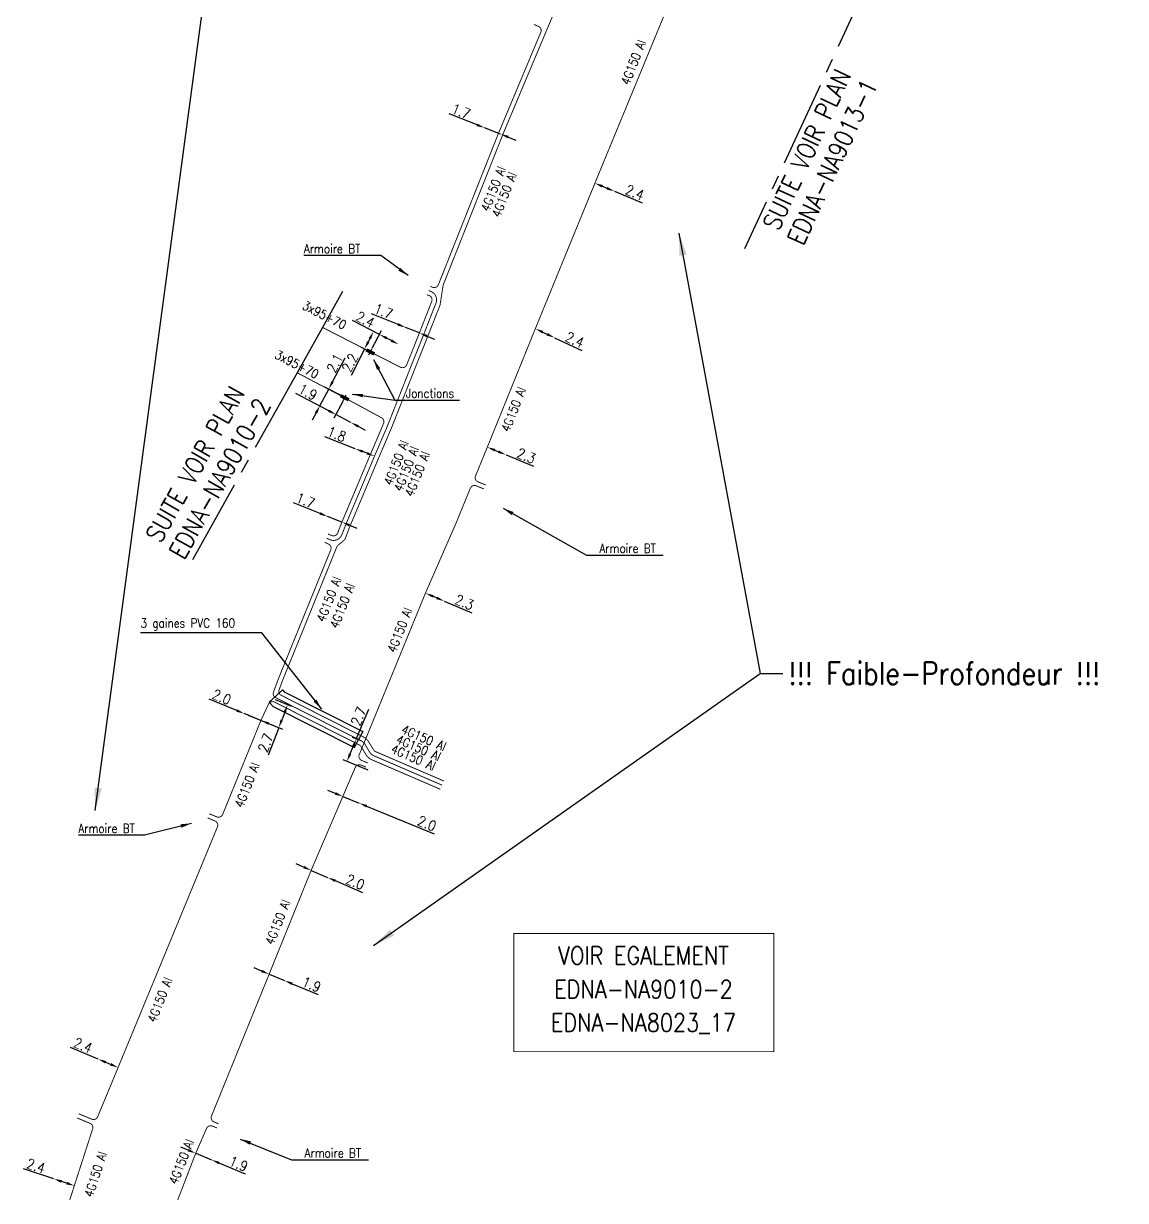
# Model space of a CAD drawing. Header units: millimetres. Extents: x 185001 to 186000, y 126997 to 128000.
# Drawn here: x 185535.1 to 185657.4, y 126999.9 to 127130.6 of the extents above; entities that cross this region are included whole.
import ezdxf
from ezdxf.enums import TextEntityAlignment as Align

# ---------------------------------------------------------------- set-up
doc = ezdxf.new("R2010")
doc.units = ezdxf.units.MM
doc.header["$PDMODE"] = 34
doc.linetypes.add('B_ST_Al', pattern=[2000, 1000, 1000])
doc.linetypes.add('CENTER2', pattern=[28.575, 19.05, -3.175, 3.175, -3.175])
doc.layers.get('0').update_dxf_attribs({"linetype": 'CONTINUOUS'})
doc.layers.get('Defpoints').update_dxf_attribs({"linetype": 'CONTINUOUS'})
for name, color, linetype in [('B_110', 1, 'CONTINUOUS'), ('B_300', 7, 'CONTINUOUS'), ('B_400', 7, 'CONTINUOUS'), ('B_420', 7, 'CONTINUOUS'), ('B_930', 7, 'CONTINUOUS')]:
    doc.layers.add(name, color=color, linetype=linetype)
doc.styles.get("Standard").update_dxf_attribs({"font": 'romans.shx', "width": 0.85})
doc.dimstyles.get("Standard").update_dxf_attribs({"dimtxt": 1.5, "dimasz": 1.2, "dimexe": 0.625, "dimexo": 0.625, "dimgap": 0.25, "dimtad": 1, "dimdec": 1, "dimzin": 0, "dimdsep": 46, "dimtxsty": 'Standard', "dimcen": -0.5, "dimadec": 0, "dimazin": 0, "dimtfac": 1, "dimtdec": 1, "dimtmove": 0, "dimatfit": 3, "dimfxl": 0, "dimtolj": 1, "dimtzin": 0, "dimarcsym": 0})

# ---------------------------------------------------------------- blocks, each defined once
blk = doc.blocks.new('*D482')
at = {"layer": 'B_110', "color": 0, "linetype": 'Continuous', "lineweight": -2, "transparency": 16777216}
for p, q in [((185585.41, 127119.34), (185582.31, 127120.56)), ((185588.03, 127118.32), (185586.25, 127119.01)), ((185588.86, 127117.99), (185589.7, 127117.66))]:
    blk.add_line(p, q, dxfattribs=at)
at = {"layer": 'B_110', "color": 0, "linetype": 'Continuous', "transparency": 16777216}
for points in [[(185585.47, 127119.48), (185585.36, 127119.2), (185586.25, 127119.01)], [(185588.92, 127118.13), (185588.81, 127117.85), (185588.03, 127118.32)]]:
    blk.add_solid(points, dxfattribs=at)
at = {"layer": 'Defpoints', "color": 0, "linetype": 'Continuous', "transparency": 16777216}
for p in [(185586.25, 127119.01), (185586.25, 127119.01), (185588.03, 127118.32)]:
    blk.add_point(p, dxfattribs=at)
at = {"layer": 'B_110', "color": 0, "linetype": 'Continuous', "transparency": 16777216, "insert": (185583.63, 127120.85), "char_height": 1.125, "attachment_point": 5, "rotation": 338.5816}
blk.add_mtext('\\A1;1.7', dxfattribs=at)
blk = doc.blocks.new('*D483')
at = {"layer": 'B_110', "color": 0, "linetype": 'Continuous', "lineweight": -2, "transparency": 16777216}
for p, q in [((185599.32, 127112.52), (185599.83, 127112.31)), ((185600.66, 127111.97), (185603.75, 127110.69))]:
    blk.add_line(p, q, dxfattribs=at)
at = {"layer": 'B_110', "color": 0, "linetype": 'Continuous', "transparency": 16777216}
for points in [[(185599.38, 127112.66), (185599.26, 127112.38), (185598.49, 127112.87)], [(185599.89, 127112.45), (185599.77, 127112.17), (185600.66, 127111.97)]]:
    blk.add_solid(points, dxfattribs=at)
at = {"layer": 'Defpoints', "color": 0, "linetype": 'Continuous', "transparency": 16777216}
for p in [(185598.49, 127112.87), (185600.66, 127111.97), (185600.66, 127111.97)]:
    blk.add_point(p, dxfattribs=at)
at = {"layer": 'B_110', "color": 0, "linetype": 'Continuous', "transparency": 16777216, "insert": (185602.92, 127111.84), "char_height": 1.125, "attachment_point": 5, "rotation": 337.4974}
blk.add_mtext('\\A1;2.4', dxfattribs=at)
blk = doc.blocks.new('*D484')
at = {"layer": 'B_110', "color": 0, "linetype": 'Continuous', "lineweight": -2, "transparency": 16777216}
for p, q in [((185592.69, 127096.33), (185593.19, 127096.1)), ((185594.01, 127095.72), (185597.03, 127094.29))]:
    blk.add_line(p, q, dxfattribs=at)
at = {"layer": 'B_110', "color": 0, "linetype": 'Continuous', "transparency": 16777216}
for points in [[(185592.76, 127096.47), (185592.63, 127096.2), (185591.88, 127096.72)], [(185593.26, 127096.24), (185593.13, 127095.96), (185594.01, 127095.72)]]:
    blk.add_solid(points, dxfattribs=at)
at = {"layer": 'Defpoints', "color": 0, "linetype": 'Continuous', "transparency": 16777216}
for p in [(185591.88, 127096.72), (185594.01, 127095.72), (185594.01, 127095.72)]:
    blk.add_point(p, dxfattribs=at)
at = {"layer": 'B_110', "color": 0, "linetype": 'Continuous', "transparency": 16777216, "insert": (185596.26, 127095.49), "char_height": 1.125, "attachment_point": 5, "rotation": 334.8282}
blk.add_mtext('\\A1;2.4', dxfattribs=at)
blk = doc.blocks.new('*D485')
at = {"layer": 'B_110', "color": 0, "linetype": 'Continuous', "lineweight": -2, "transparency": 16777216}
for p, q in [((185587.38, 127083.23), (185587.8, 127083.06)), ((185588.63, 127082.72), (185591.69, 127081.47))]:
    blk.add_line(p, q, dxfattribs=at)
at = {"layer": 'B_110', "color": 0, "linetype": 'Continuous', "transparency": 16777216}
for points in [[(185587.44, 127083.37), (185587.32, 127083.09), (185586.55, 127083.57)], [(185587.85, 127083.2), (185587.74, 127082.92), (185588.63, 127082.72)]]:
    blk.add_solid(points, dxfattribs=at)
at = {"layer": 'Defpoints', "color": 0, "linetype": 'Continuous', "transparency": 16777216}
for p in [(185586.55, 127083.57), (185588.63, 127082.72), (185588.63, 127082.72)]:
    blk.add_point(p, dxfattribs=at)
at = {"layer": 'B_110', "color": 0, "linetype": 'Continuous', "transparency": 16777216, "insert": (185590.87, 127082.61), "char_height": 1.125, "attachment_point": 5, "rotation": 337.7175}
blk.add_mtext('\\A1;2.3', dxfattribs=at)
blk = doc.blocks.new('*D486')
at = {"layer": 'B_110', "color": 0, "linetype": 'Continuous', "lineweight": -2, "transparency": 16777216}
for p, q in [((185576.65, 127097.19), (185573.71, 127098.37)), ((185579.01, 127096.24), (185577.48, 127096.85)), ((185577.66, 127097.29), (185577.66, 127097.29)), ((185579.19, 127096.67), (185579.19, 127096.67)), ((185579.85, 127095.9), (185580.68, 127095.57))]:
    blk.add_line(p, q, dxfattribs=at)
at = {"layer": 'B_110', "color": 0, "linetype": 'Continuous', "transparency": 16777216}
for points in [[(185576.7, 127097.33), (185576.59, 127097.05), (185577.48, 127096.85)], [(185579.9, 127096.04), (185579.79, 127095.76), (185579.01, 127096.24)]]:
    blk.add_solid(points, dxfattribs=at)
at = {"layer": 'Defpoints', "color": 0, "linetype": 'Continuous', "transparency": 16777216}
for p in [(185577.48, 127096.85), (185577.48, 127096.85), (185579.01, 127096.24)]:
    blk.add_point(p, dxfattribs=at)
at = {"layer": 'B_110', "color": 0, "linetype": 'Continuous', "transparency": 16777216, "insert": (185575.03, 127098.65), "char_height": 1.125, "attachment_point": 5, "rotation": 338.0866}
blk.add_mtext('\\A1;1.7', dxfattribs=at)
blk = doc.blocks.new('*D487')
at = {"layer": 'B_110', "color": 0, "linetype": 'Continuous', "lineweight": -2, "transparency": 16777216}
for p, q in [((185574.58, 127096.08), (185571.6, 127097.62)), ((185573.79, 127094.56), (185574.79, 127096.5)), ((185575.9, 127095.39), (185575.38, 127095.67))]:
    blk.add_line(p, q, dxfattribs=at)
at = {"layer": 'B_110', "color": 0, "linetype": 'Continuous', "transparency": 16777216}
for points in [[(185575.45, 127095.8), (185575.31, 127095.53), (185574.58, 127096.08)], [(185575.97, 127095.53), (185575.83, 127095.26), (185576.7, 127094.98)]]:
    blk.add_solid(points, dxfattribs=at)
at = {"layer": 'Defpoints', "color": 0, "linetype": 'Continuous', "transparency": 16777216}
for p in [(185576.7, 127094.98), (185576.7, 127094.98), (185573.57, 127094.14)]:
    blk.add_point(p, dxfattribs=at)
at = {"layer": 'B_110', "color": 0, "linetype": 'Continuous', "transparency": 16777216, "insert": (185573.02, 127097.73), "char_height": 1.125, "attachment_point": 5, "rotation": 332.6089}
blk.add_mtext('\\A1;2.4', dxfattribs=at)
blk = doc.blocks.new('*D488')
at = {"layer": 'B_110', "color": 0, "linetype": 'Continuous', "lineweight": -2, "transparency": 16777216}
for p, q in [((185569.37, 127090.82), (185570.77, 127093.47)), ((185567.97, 127088.16), (185568.95, 127090.02)), ((185570.33, 127089.29), (185568.53, 127090.24)), ((185567.55, 127087.37), (185567.13, 127086.57))]:
    blk.add_line(p, q, dxfattribs=at)
at = {"layer": 'B_110', "color": 0, "linetype": 'Continuous', "transparency": 16777216}
for points in [[(185569.24, 127090.89), (185569.5, 127090.75), (185568.95, 127090.02)], [(185567.41, 127087.44), (185567.68, 127087.3), (185567.97, 127088.16)]]:
    blk.add_solid(points, dxfattribs=at)
at = {"layer": 'Defpoints', "color": 0, "linetype": 'Continuous', "transparency": 16777216}
for p in [(185570.74, 127089.07), (185567.97, 127088.16), (185567.97, 127088.16)]:
    blk.add_point(p, dxfattribs=at)
at = {"layer": 'B_110', "color": 0, "linetype": 'Continuous', "transparency": 16777216, "insert": (185569.62, 127092.89), "char_height": 1.125, "attachment_point": 5, "rotation": 62.144}
blk.add_mtext('\\A1;2.1', dxfattribs=at)
blk = doc.blocks.new('*D489')
at = {"layer": 'B_110', "color": 0, "linetype": 'Continuous', "lineweight": -2, "transparency": 16777216}
for p, q in [((185568.95, 127087.61), (185565.31, 127089.53)), ((185570.51, 127088.63), (185569.52, 127086.77)), ((185571.42, 127086.3), (185569.74, 127087.19)), ((185571.2, 127085.89), (185571.2, 127085.89)), ((185572.22, 127085.88), (185573.01, 127085.46))]:
    blk.add_line(p, q, dxfattribs=at)
at = {"layer": 'B_110', "color": 0, "linetype": 'Continuous', "transparency": 16777216}
for points in [[(185569.02, 127087.74), (185568.88, 127087.48), (185569.74, 127087.19)], [(185572.29, 127086.01), (185572.15, 127085.75), (185571.42, 127086.3)]]:
    blk.add_solid(points, dxfattribs=at)
at = {"layer": 'Defpoints', "color": 0, "linetype": 'Continuous', "transparency": 16777216}
for p in [(185570.72, 127089.05), (185571.42, 127086.3), (185571.42, 127086.3)]:
    blk.add_point(p, dxfattribs=at)
at = {"layer": 'B_110', "color": 0, "linetype": 'Continuous', "transparency": 16777216, "insert": (185566.64, 127089.68), "char_height": 1.125, "attachment_point": 5, "rotation": 332.144}
blk.add_mtext('\\A1;1.9', dxfattribs=at)
blk = doc.blocks.new('*D490')
at = {"layer": 'B_110', "color": 0, "linetype": 'Continuous', "lineweight": -2, "transparency": 16777216}
for p, q in [((185571.89, 127083.4), (185568.51, 127084.72)), ((185573.19, 127082.89), (185572.73, 127083.07))]:
    blk.add_line(p, q, dxfattribs=at)
at = {"layer": 'B_110', "color": 0, "linetype": 'Continuous', "transparency": 16777216}
for points in [[(185572.78, 127083.21), (185572.67, 127082.94), (185571.89, 127083.4)], [(185573.25, 127083.03), (185573.14, 127082.75), (185574.03, 127082.57)]]:
    blk.add_solid(points, dxfattribs=at)
at = {"layer": 'Defpoints', "color": 0, "linetype": 'Continuous', "transparency": 16777216}
for p in [(185571.89, 127083.4), (185571.89, 127083.4), (185574.03, 127082.57)]:
    blk.add_point(p, dxfattribs=at)
at = {"layer": 'B_110', "color": 0, "linetype": 'Continuous', "transparency": 16777216, "insert": (185569.83, 127085.01), "char_height": 1.125, "attachment_point": 5, "rotation": 338.649}
blk.add_mtext('\\A1;1.8', dxfattribs=at)
blk = doc.blocks.new('*D491')
at = {"layer": 'B_110', "color": 0, "linetype": 'Continuous', "lineweight": -2, "transparency": 16777216}
for p, q in [((185572.01, 127051.17), (185573.41, 127054.49)), ((185572.35, 127051.03), (185571.58, 127051.35)), ((185571.32, 127049.51), (185571.67, 127050.34)), ((185573.31, 127047.7), (185570.54, 127048.86))]:
    blk.add_line(p, q, dxfattribs=at)
at = {"layer": 'B_110', "color": 0, "linetype": 'Continuous', "transparency": 16777216}
for points in [[(185571.53, 127050.4), (185571.8, 127050.28), (185572.01, 127051.17)], [(185571.18, 127049.57), (185571.46, 127049.45), (185570.97, 127048.68)]]:
    blk.add_solid(points, dxfattribs=at)
at = {"layer": 'Defpoints', "color": 0, "linetype": 'Continuous', "transparency": 16777216}
for p in [(185572.78, 127050.85), (185570.97, 127048.68), (185573.74, 127047.52)]:
    blk.add_point(p, dxfattribs=at)
at = {"layer": 'B_110', "color": 0, "linetype": 'Continuous', "transparency": 16777216, "insert": (185572.26, 127053.69), "char_height": 1.125, "attachment_point": 5, "rotation": 67.2504}
blk.add_mtext('\\A1;2.7', dxfattribs=at)
blk = doc.blocks.new('*D492')
at = {"layer": 'B_110', "color": 0, "linetype": 'Continuous', "lineweight": -2, "transparency": 16777216}
for p, q in [((185558.75, 127054.34), (185555.69, 127055.59)), ((185561.43, 127053.24), (185559.58, 127053.99)), ((185562.27, 127052.9), (185563.1, 127052.55))]:
    blk.add_line(p, q, dxfattribs=at)
at = {"layer": 'B_110', "color": 0, "linetype": 'Continuous', "transparency": 16777216}
for points in [[(185558.81, 127054.47), (185558.69, 127054.2), (185559.58, 127053.99)], [(185562.32, 127053.03), (185562.21, 127052.76), (185561.43, 127053.24)]]:
    blk.add_solid(points, dxfattribs=at)
at = {"layer": 'Defpoints', "color": 0, "linetype": 'Continuous', "transparency": 16777216}
for p in [(185559.58, 127053.99), (185559.58, 127053.99), (185561.43, 127053.24)]:
    blk.add_point(p, dxfattribs=at)
at = {"layer": 'B_110', "color": 0, "linetype": 'Continuous', "transparency": 16777216, "insert": (185557.08, 127055.83), "char_height": 1.125, "attachment_point": 5, "rotation": 337.7313}
blk.add_mtext('\\A1;2.0', dxfattribs=at)
blk = doc.blocks.new('*D493')
at = {"layer": 'B_110', "color": 0, "linetype": 'Continuous', "lineweight": -2, "transparency": 16777216}
for p, q in [((185543.36, 127015.64), (185540.28, 127016.94)), ((185543.18, 127015.21), (185543.18, 127015.21)), ((185544.75, 127015.06), (185544.19, 127015.29))]:
    blk.add_line(p, q, dxfattribs=at)
at = {"layer": 'B_110', "color": 0, "linetype": 'Continuous', "transparency": 16777216}
for points in [[(185544.25, 127015.43), (185544.14, 127015.15), (185543.36, 127015.64)], [(185544.81, 127015.2), (185544.69, 127014.92), (185545.58, 127014.71)]]:
    blk.add_solid(points, dxfattribs=at)
at = {"layer": 'Defpoints', "color": 0, "linetype": 'Continuous', "transparency": 16777216}
for p in [(185543.36, 127015.64), (185543.36, 127015.64), (185545.58, 127014.71)]:
    blk.add_point(p, dxfattribs=at)
at = {"layer": 'B_110', "color": 0, "linetype": 'Continuous', "transparency": 16777216, "insert": (185541.69, 127017.16), "char_height": 1.125, "attachment_point": 5, "rotation": 337.1965}
blk.add_mtext('\\A1;2.4', dxfattribs=at)
blk = doc.blocks.new('*D494')
at = {"layer": 'B_110', "color": 0, "linetype": 'Continuous', "lineweight": -2, "transparency": 16777216}
for p, q in [((185538.45, 127002.34), (185535.09, 127003.46)), ((185538.59, 127002.79), (185538.59, 127002.79)), ((185539.87, 127001.87), (185539.3, 127002.06)), ((185540.87, 127002.03), (185540.87, 127002.03))]:
    blk.add_line(p, q, dxfattribs=at)
at = {"layer": 'B_110', "color": 0, "linetype": 'Continuous', "transparency": 16777216}
for points in [[(185539.35, 127002.2), (185539.25, 127001.92), (185538.45, 127002.34)], [(185539.92, 127002.01), (185539.82, 127001.73), (185540.72, 127001.59)]]:
    blk.add_solid(points, dxfattribs=at)
at = {"layer": 'Defpoints', "color": 0, "linetype": 'Continuous', "transparency": 16777216}
for p in [(185538.45, 127002.34), (185538.45, 127002.34), (185540.72, 127001.59)]:
    blk.add_point(p, dxfattribs=at)
at = {"layer": 'B_110', "color": 0, "linetype": 'Continuous', "transparency": 16777216, "insert": (185536.47, 127003.79), "char_height": 1.125, "attachment_point": 5, "rotation": 341.5708}
blk.add_mtext('\\A1;2.4', dxfattribs=at)
blk = doc.blocks.new('*D495')
at = {"layer": 'B_110', "color": 0, "linetype": 'Continuous', "lineweight": -2, "transparency": 16777216}
for p, q in [((185553.36, 127005.54), (185552.53, 127005.88)), ((185554.19, 127005.19), (185555.94, 127004.46)), ((185556.77, 127004.11), (185559.67, 127002.91))]:
    blk.add_line(p, q, dxfattribs=at)
at = {"layer": 'B_110', "color": 0, "linetype": 'Continuous', "transparency": 16777216}
for points in [[(185553.42, 127005.67), (185553.3, 127005.4), (185554.19, 127005.19)], [(185556.83, 127004.25), (185556.72, 127003.98), (185555.94, 127004.46)]]:
    blk.add_solid(points, dxfattribs=at)
at = {"layer": 'Defpoints', "color": 0, "linetype": 'Continuous', "transparency": 16777216}
for p in [(185554.19, 127005.19), (185555.94, 127004.46), (185555.94, 127004.46)]:
    blk.add_point(p, dxfattribs=at)
at = {"layer": 'B_110', "color": 0, "linetype": 'Continuous', "transparency": 16777216, "insert": (185558.95, 127004.02), "char_height": 1.125, "attachment_point": 5, "rotation": 337.3956}
blk.add_mtext('\\A1;1.9', dxfattribs=at)
blk = doc.blocks.new('*D496')
at = {"layer": 'B_110', "color": 0, "linetype": 'Continuous', "lineweight": -2, "transparency": 16777216}
for p, q in [((185569.69, 127045.13), (185568.85, 127045.47)), ((185570.52, 127044.79), (185572.33, 127044.06)), ((185573.16, 127043.72), (185580.67, 127040.66))]:
    blk.add_line(p, q, dxfattribs=at)
at = {"layer": 'B_110', "color": 0, "linetype": 'Continuous', "transparency": 16777216}
for points in [[(185569.75, 127045.27), (185569.63, 127044.99), (185570.52, 127044.79)], [(185573.22, 127043.85), (185573.1, 127043.58), (185572.33, 127044.06)]]:
    blk.add_solid(points, dxfattribs=at)
at = {"layer": 'Defpoints', "color": 0, "linetype": 'Continuous', "transparency": 16777216}
for p in [(185570.52, 127044.79), (185572.33, 127044.06), (185572.33, 127044.06)]:
    blk.add_point(p, dxfattribs=at)
at = {"layer": 'B_110', "color": 0, "linetype": 'Continuous', "transparency": 16777216, "insert": (185579.85, 127041.8), "char_height": 1.125, "attachment_point": 5, "rotation": 337.836}
blk.add_mtext('\\A1;2.0', dxfattribs=at)
blk = doc.blocks.new('*D497')
at = {"layer": 'B_110', "color": 0, "linetype": 'Continuous', "lineweight": -2, "transparency": 16777216}
for p, q in [((185566.17, 127036.95), (185565.35, 127037.31)), ((185567, 127036.59), (185568.83, 127035.8)), ((185569.66, 127035.45), (185572.7, 127034.14))]:
    blk.add_line(p, q, dxfattribs=at)
at = {"layer": 'B_110', "color": 0, "linetype": 'Continuous', "transparency": 16777216}
for points in [[(185566.23, 127037.09), (185566.11, 127036.81), (185567, 127036.59)], [(185569.72, 127035.58), (185569.6, 127035.31), (185568.83, 127035.8)]]:
    blk.add_solid(points, dxfattribs=at)
at = {"layer": 'Defpoints', "color": 0, "linetype": 'Continuous', "transparency": 16777216}
for p in [(185567, 127036.59), (185568.83, 127035.8), (185568.83, 127035.8)]:
    blk.add_point(p, dxfattribs=at)
at = {"layer": 'B_110', "color": 0, "linetype": 'Continuous', "transparency": 16777216, "insert": (185571.9, 127035.3), "char_height": 1.125, "attachment_point": 5, "rotation": 336.6946}
blk.add_mtext('\\A1;2.0', dxfattribs=at)
blk = doc.blocks.new('*D498')
at = {"layer": 'B_110', "color": 0, "linetype": 'Continuous', "lineweight": -2, "transparency": 16777216}
for p, q in [((185561.51, 127025.42), (185560.68, 127025.76)), ((185562.34, 127025.07), (185564.05, 127024.36)), ((185564.88, 127024.01), (185567.77, 127022.8))]:
    blk.add_line(p, q, dxfattribs=at)
at = {"layer": 'B_110', "color": 0, "linetype": 'Continuous', "transparency": 16777216}
for points in [[(185561.57, 127025.55), (185561.45, 127025.28), (185562.34, 127025.07)], [(185564.94, 127024.15), (185564.82, 127023.87), (185564.05, 127024.36)]]:
    blk.add_solid(points, dxfattribs=at)
at = {"layer": 'Defpoints', "color": 0, "linetype": 'Continuous', "transparency": 16777216}
for p in [(185562.34, 127025.07), (185564.05, 127024.36), (185564.05, 127024.36)]:
    blk.add_point(p, dxfattribs=at)
at = {"layer": 'B_110', "color": 0, "linetype": 'Continuous', "transparency": 16777216, "insert": (185567.05, 127023.92), "char_height": 1.125, "attachment_point": 5, "rotation": 337.353}
blk.add_mtext('\\A1;1.9', dxfattribs=at)
blk = doc.blocks.new('*D499')
at = {"layer": 'B_110', "color": 0, "linetype": 'Continuous', "lineweight": -2, "transparency": 16777216}
for p, q in [((185563.01, 127055.55), (185564.83, 127054.81)), ((185560.02, 127053.82), (185563.84, 127052.25)), ((185564.07, 127054.14), (185563.73, 127053.27)), ((185563.41, 127052.43), (185562.22, 127049.37))]:
    blk.add_line(p, q, dxfattribs=at)
at = {"layer": 'B_110', "color": 0, "linetype": 'Continuous', "transparency": 16777216}
for points in [[(185563.93, 127054.2), (185564.21, 127054.09), (185564.39, 127054.98)], [(185563.59, 127053.32), (185563.87, 127053.22), (185563.41, 127052.43)]]:
    blk.add_solid(points, dxfattribs=at)
at = {"layer": 'Defpoints', "color": 0, "linetype": 'Continuous', "transparency": 16777216}
for p in [(185562.57, 127055.73), (185559.58, 127054), (185563.41, 127052.43)]:
    blk.add_point(p, dxfattribs=at)
at = {"layer": 'B_110', "color": 0, "linetype": 'Continuous', "transparency": 16777216, "insert": (185561.95, 127050.75), "char_height": 1.125, "attachment_point": 5, "rotation": 68.8536}
blk.add_mtext('\\A1;2.7', dxfattribs=at)
blk = doc.blocks.new('*D500')
at = {"layer": 'B_110', "color": 0, "linetype": 'Continuous', "lineweight": -2, "transparency": 16777216}
for p, q in [((185568, 127076.21), (185565.06, 127077.38)), ((185570.41, 127075.24), (185568.83, 127075.87)), ((185571.25, 127074.91), (185572.08, 127074.58))]:
    blk.add_line(p, q, dxfattribs=at)
at = {"layer": 'B_110', "color": 0, "linetype": 'Continuous', "transparency": 16777216}
for points in [[(185568.05, 127076.35), (185567.94, 127076.07), (185568.83, 127075.87)], [(185571.3, 127075.05), (185571.19, 127074.77), (185570.41, 127075.24)]]:
    blk.add_solid(points, dxfattribs=at)
at = {"layer": 'Defpoints', "color": 0, "linetype": 'Continuous', "transparency": 16777216}
for p in [(185568.83, 127075.87), (185568.83, 127075.87), (185570.41, 127075.24)]:
    blk.add_point(p, dxfattribs=at)
at = {"layer": 'B_110', "color": 0, "linetype": 'Continuous', "transparency": 16777216, "insert": (185566.38, 127077.66), "char_height": 1.125, "attachment_point": 5, "rotation": 338.2988}
blk.add_mtext('\\A1;1.7', dxfattribs=at)
blk = doc.blocks.new('*D501')
at = {"layer": 'B_110', "color": 0, "linetype": 'Continuous', "lineweight": -2, "transparency": 16777216}
for p, q in [((185580.53, 127067.01), (185580.94, 127066.83)), ((185581.77, 127066.48), (185584.82, 127065.19))]:
    blk.add_line(p, q, dxfattribs=at)
at = {"layer": 'B_110', "color": 0, "linetype": 'Continuous', "transparency": 16777216}
for points in [[(185580.59, 127067.14), (185580.47, 127066.87), (185579.7, 127067.36)], [(185581, 127066.97), (185580.89, 127066.69), (185581.77, 127066.48)]]:
    blk.add_solid(points, dxfattribs=at)
at = {"layer": 'Defpoints', "color": 0, "linetype": 'Continuous', "transparency": 16777216}
for p in [(185579.7, 127067.36), (185581.77, 127066.48), (185581.77, 127066.48)]:
    blk.add_point(p, dxfattribs=at)
at = {"layer": 'B_110', "color": 0, "linetype": 'Continuous', "transparency": 16777216, "insert": (185584.01, 127066.35), "char_height": 1.125, "attachment_point": 5, "rotation": 337.058}
blk.add_mtext('\\A1;2.3', dxfattribs=at)
blk = doc.blocks.new('*D502')
at = {"layer": 'B_110', "color": 0, "linetype": 'Continuous', "lineweight": -2, "transparency": 16777216}
for p, q in [((185573.52, 127095.61), (185573.34, 127095.26)), ((185572.93, 127094.46), (185571.43, 127091.54)), ((185573.15, 127094.34), (185572.51, 127094.67))]:
    blk.add_line(p, q, dxfattribs=at)
at = {"layer": 'B_110', "color": 0, "linetype": 'Continuous', "transparency": 16777216}
for points in [[(185573.39, 127095.68), (185573.65, 127095.55), (185573.93, 127096.42)], [(185573.2, 127095.33), (185573.47, 127095.19), (185572.93, 127094.46)]]:
    blk.add_solid(points, dxfattribs=at)
at = {"layer": 'Defpoints', "color": 0, "linetype": 'Continuous', "transparency": 16777216}
for p in [(185573.93, 127096.42), (185572.93, 127094.46), (185573.57, 127094.13)]:
    blk.add_point(p, dxfattribs=at)
at = {"layer": 'B_110', "color": 0, "linetype": 'Continuous', "transparency": 16777216, "insert": (185571.31, 127092.94), "char_height": 1.125, "attachment_point": 5, "rotation": 62.8632}
blk.add_mtext('\\A1;2.2', dxfattribs=at)
blk = doc.blocks.new('B_300_04')
at = {"color": 0, "linetype": 'Continuous'}
blk.add_line((0, 0.375), (0, -0.375), dxfattribs=at)
blk.add_solid([(-0.5, 0.1875), (-0.5, -0.1875), (0.5, 0.1875), (0.5, -0.1875)], dxfattribs=at)
at = {"color": 0, "linetype": 'Continuous', "width": 0.75, "flags": 3}
for tag, p in [('DEF_LEG', (0, -4.25)), ('DEF_COUP', (0, -6.75)), ('DEF_TYPE', (0, -9.25))]:
    blk.add_attdef(tag, text='', height=1.2, dxfattribs=at).set_placement(p, align=Align.MIDDLE)

msp = doc.modelspace()

# ---------------------------------------------------------------- linework, layer by layer
at = {"layer": 'B_110', "linetype": 'B_ST_Al', "const_width": 0.1, "flags": 128}
for points in [[(185581.73, 127046.51), (185574.6, 127049.58), (185574.17, 127049.76, -0.158274), (185573.94, 127049.96), (185573.4, 127050.84, 0.139956), (185572.8, 127051.4), (185572.65, 127051.48), (185572.49, 127051.56), (185563.7, 127056.01, -0.389005), (185563.45, 127056.64), (185563.87, 127057.78), (185569.84, 127072.47, -0.123383), (185569.98, 127072.67), (185570.63, 127073.21, 0.12735), (185570.78, 127073.41), (185571.34, 127074.87), (185574.49, 127082.36), (185575.96, 127085.81), (185578.53, 127092.33), (185579.94, 127095.87), (185581.3, 127099.32, 0.056038), (185581.32, 127099.43), (185581.64, 127101.5, -0.057042), (185581.67, 127101.61), (185588.25, 127118.22), (185592.58, 127128.53), (185593.16, 127129.91), (185596.2, 127137.07), (185599.24, 127144.71, 0.053016), (185599.3, 127144.92), (185599.93, 127148.59), (185602.52, 127156.81, 0.333834), (185602.32, 127157.38), (185601.57, 127157.88)], [(185618.96, 127141, 0.317534), (185618.65, 127141.49), (185617.83, 127141.82, -0.045083), (185617.75, 127141.86), (185614.63, 127143.86, 0.068835), (185614.51, 127143.91), (185613.35, 127144.26, 0.105865), (185613.14, 127144.28), (185612.25, 127144.17, 0.257231), (185611.86, 127143.88), (185606.73, 127132.86), (185598.49, 127112.87), (185591.88, 127096.72), (185586.55, 127083.57), (185585.24, 127080.37, 0.414211), (185585.51, 127079.72), (185586.38, 127079.37)], [(185580.23, 127101.41), (185580.47, 127101.32, 0.41568), (185581.12, 127101.6), (185587.79, 127118.41), (185592.49, 127129.63, 0.42056), (185592.21, 127130.28), (185591.72, 127130.48)], [(185568.69, 127073.47), (185569.07, 127073.3, 0.427785), (185570.41, 127073.85), (185570.88, 127075.06), (185574.03, 127082.57), (185575.5, 127086), (185578.07, 127092.52), (185579.48, 127096.05), (185580.85, 127099.56, 0.411578), (185580.29, 127100.85), (185580.04, 127100.95)], [(185579.86, 127100.49), (185580.11, 127100.39, -0.411578), (185580.38, 127099.74), (185579.01, 127096.24), (185577.6, 127092.7, -0.442107), (185576.91, 127092.44), (185573.57, 127094.14), (185568.26, 127096.86)], [(185568.88, 127073.93), (185569.28, 127073.76, 0.427785), (185569.94, 127074.04), (185570.41, 127075.24), (185573.57, 127082.75), (185575.04, 127086.2, 0.387473), (185574.81, 127086.83), (185570.72, 127089.05), (185565.44, 127091.83)], [(185573.29, 127048.51), (185572.61, 127048.79, -0.411805), (185572.34, 127049.44), (185579.69, 127067.38), (185583.1, 127075.18), (185584.66, 127079, -0.414214), (185585.31, 127079.28), (185586.19, 127078.92)], [(185581.53, 127046.05), (185574.41, 127049.12), (185573.98, 127049.3, -0.158274), (185573.51, 127049.7), (185572.98, 127050.58, 0.139956), (185572.57, 127050.96), (185572.27, 127051.11), (185563.06, 127055.76, -0.382487), (185562.82, 127056.38), (185563.41, 127057.96), (185569.18, 127072.18, 0.405311), (185568.92, 127072.82), (185568.49, 127073.01)], [(185555.7, 127042.87), (185556.52, 127042.53, 0.414214), (185557.18, 127042.8), (185561.43, 127053.24), (185562.26, 127055.03, -0.425502), (185562.94, 127055.27), (185572.04, 127050.67, -1.622161), (185572.04, 127050.67), (185572.35, 127050.51, -0.139956), (185572.55, 127050.32), (185573.08, 127049.45, 0.158274), (185573.78, 127048.84), (185574.22, 127048.66), (185581.34, 127045.59)], [(185556.74, 127008.46), (185556.22, 127008.67, -0.415224), (185555.94, 127009.32), (185562.34, 127025.07), (185567, 127036.59), (185570.64, 127045.08), (185571.89, 127048.01, -0.412342), (185572.54, 127048.28), (185573.09, 127048.05)], [(185555.51, 127042.41), (185556.33, 127042.07, -0.414214), (185556.6, 127041.41), (185545.58, 127014.71), (185543.31, 127009.24, -0.414214), (185542.66, 127008.97), (185541.21, 127009.57)], [(185540.21, 127000), (185540.72, 127001.59), (185542.74, 127007.85, 0.413898), (185542.47, 127008.51), (185541.02, 127009.11)], [(185556.55, 127008), (185556.04, 127008.21, 0.405452), (185555.39, 127007.94), (185554.19, 127005.19), (185552.19, 127000)]]:
    msp.add_lwpolyline(points, format="xyb", dxfattribs=at)
at = {"layer": 'B_400', "color": 7, "linetype": 'CONTINUOUS'}
for p, q in [((185563.81, 127056.62), (185563.09, 127055.93)), ((185563.81, 127056.62), (185564, 127056.42)), ((185564, 127056.42), (185572.72, 127052)), ((185562.36, 127055.25), (185563.09, 127055.93)), ((185562.36, 127055.25), (185562.79, 127054.79)), ((185562.79, 127054.79), (185571.81, 127050.22)), ((185571.81, 127050.22), (185572.27, 127051.11)), ((185572.72, 127052), (185572.27, 127051.11))]:
    msp.add_line(p, q, dxfattribs=at)
at = {"layer": 'B_930', "linetype": 'CENTER2', "ltscale": 0.5, "flags": 128}
msp.add_lwpolyline([(185629.47, 127136.7), (185628.27, 127134.1), (185615.1, 127105.6)], dxfattribs=at)
at = {"layer": 'B_930', "linetype": 'CENTER2', "ltscale": 0.5}
msp.add_lwpolyline([(185570.48, 127100.84), (185568.26, 127096.86), (185565.44, 127091.83), (185553.16, 127069.86)], dxfattribs=at)
at = {"layer": 'B_930', "const_width": 0.1}
msp.add_lwpolyline([(185589.5, 127029.58), (185618.34, 127029.58), (185618.34, 127016.47), (185589.5, 127016.47)], close=True, dxfattribs=at)

# ---------------------------------------------------------------- block references
at = {"layer": 'B_300', "rotation": 153.012065595067}
for p in [(185573.57, 127094.14), (185570.72, 127089.05)]:
    msp.add_blockref('B_300_04', p, dxfattribs=at)

# ---------------------------------------------------------------- texts
at = {"layer": 'B_110', "linetype": 'B_ST_Al', "width": 0.85}
for rotation, p in [(68.5961, (185602.77, 127126.29)), (68.5961, (185587.22, 127112.24)), (68.5961, (185588.44, 127111.61)), (68.5961, (185589.46, 127087.76)), (68.5961, (185576.45, 127081.84)), (68.5961, (185577.57, 127081.16)), (68.5961, (185578.79, 127080.6)), (68.5961, (185568.98, 127066.69)), (68.5961, (185570.46, 127065.98)), (68.5961, (185576.84, 127063.27)), (336.6759, (185579.51, 127051.29)), (336.6759, (185578.94, 127050.18)), (336.6759, (185578.35, 127049.12)), (68.5961, (185559.9, 127046.07)), (68.5961, (185563.3, 127030.84)), (68.5961, (185550.22, 127022.22)), (68.5961, (185552.61, 127004.26)), (72.1619, (185543.08, 127002.87))]:
    msp.add_text('4G150 Al', height=1, rotation=rotation, dxfattribs=at).set_placement(p, align=Align.MIDDLE)
at = {"layer": 'B_110', "width": 0.85}
for p in [(185565.93, 127098.96), (185562.87, 127093.5)]:
    msp.add_text('3x95+70', height=1, rotation=332.8632, dxfattribs=at).set_placement(p)
at = {"layer": 'B_110', "linetype": 'Continuous', "char_height": 1, "attachment_point": 4}
for insert in [(185566.19, 127105.59), (185598.99, 127072.33), (185541.17, 127041.24), (185566.28, 127005.22)]:
    msp.add_mtext('Armoire BT', dxfattribs=dict(at, insert=insert))
at = {"layer": 'B_300', "linetype": 'Continuous', "insert": (185577.51, 127089.54), "char_height": 1, "attachment_point": 4}
msp.add_mtext('Jonctions', dxfattribs=at)
at = {"layer": 'B_400', "insert": (185548.07, 127063.87), "char_height": 1, "attachment_point": 4}
msp.add_mtext('3 gaines PVC 160 ', dxfattribs=at)
at = {"layer": 'B_420', "insert": (185619.97, 127058.46), "char_height": 2.5, "attachment_point": 4}
msp.add_mtext('!!! Faible-Profondeur !!!', dxfattribs=at)
at = {"layer": 'B_930', "width": 0.85}
for s, rotation, p in [('SUITE VOIR PLAN', 65.0175, (185622.92, 127116.19)), ('EDNA-NA9013-1', 65.0175, (185625.76, 127114.8)), ('SUITE VOIR PLAN', 60.6183, (185555.01, 127081.2)), ('EDNA-NA9010-2', 60.6183, (185557.74, 127079.6))]:
    msp.add_text(s, height=2, rotation=rotation, dxfattribs=at).set_placement(p, align=Align.CENTER)
for s, p in [('VOIR EGALEMENT', (185603.88, 127026.14)), ('EDNA-NA9010-2', (185603.88, 127022.4)), ('EDNA-NA8023_17', (185603.88, 127018.69))]:
    msp.add_text(s, height=2, dxfattribs=at).set_placement(p, align=Align.CENTER)

# ---------------------------------------------------------------- dimensions: what is measured, and where the dimension line sits
at = {"layer": 'B_110', "linetype": 'Continuous'}
for base, p1, p2, angle, text, override, picture, middle in [((185586.25, 127119.01), (185588.03, 127118.32), (185586.25, 127119.01), 338.5816, '1.7', {"dimscale": 0.75, "dimtxt": 1.5, "dimlfac": 1, "dimlunit": 2}, '*D482', (185583.35, 127120.15)), ((185571.89, 127083.4), (185574.03, 127082.57), (185571.89, 127083.4), 338.649, '1.8', {"dimscale": 0.75}, '*D490', (185569.55, 127084.32))]:
    dim = msp.add_linear_dim(base=base, p1=p1, p2=p2, angle=angle, text=text, dimstyle='Standard', override=override, dxfattribs=at)
    dim.commit()
    dim.dimension.update_dxf_attribs({"geometry": picture, "text_midpoint": middle, "dimtype": 160})
for base, p1, p2, angle, override, picture, middle in [((185600.66, 127111.97), (185598.49, 127112.87), (185600.66, 127111.97), 157.4974, {"dimscale": 0.75, "dimtxt": 1.5, "dimlfac": 1, "dimlunit": 2}, '*D483', (185602.63, 127111.15)), ((185577.4821, 127096.8533), (185579.0129, 127096.2375), (185577.4821, 127096.8533), 338.0866, {"dimscale": 0.75, "dimtxt": 1.5, "dimlfac": 1, "dimlunit": 2}, '*D486', (185574.7522, 127097.9514)), ((185576.7, 127094.98), (185573.57, 127094.14), (185576.7, 127094.98), 152.6089, {"dimscale": 0.75, "dimtxt": 1.5, "dimlfac": 1, "dimlunit": 2}, '*D487', (185572.67, 127097.07)), ((185572.93, 127094.46), (185573.93, 127096.42), (185573.57, 127094.13), 62.8632, {"dimscale": 0.75}, '*D502', (185571.97, 127092.6)), ((185594.01, 127095.72), (185591.88, 127096.72), (185594.01, 127095.72), 154.8282, {"dimscale": 0.75, "dimtxt": 1.5, "dimlfac": 1, "dimlunit": 2}, '*D484', (185595.94, 127094.81)), ((185567.97, 127088.16), (185570.74, 127089.07), (185567.97, 127088.16), 62.144, {"dimscale": 0.75}, '*D488', (185570.28, 127092.54)), ((185571.42, 127086.3), (185570.72, 127089.05), (185571.42, 127086.3), 152.144, {"dimscale": 0.75}, '*D489', (185566.28, 127089.01)), ((185588.6280343, 127082.7189901), (185586.5460512, 127083.5721293), (185588.6280343, 127082.7189901), 157.7175359, {"dimscale": 0.75, "dimtxt": 1.5, "dimlfac": 1, "dimlunit": 2}, '*D485', (185590.5860263, 127081.9166591)), ((185568.83, 127075.87), (185570.41, 127075.24), (185568.83, 127075.87), 338.2988, {"dimscale": 0.75, "dimtxt": 1.5, "dimlfac": 1, "dimlunit": 2}, '*D500', (185566.1, 127076.96)), ((185581.773, 127066.48), (185579.700975, 127067.357048), (185581.773, 127066.48), 157.058011, {"dimscale": 0.75, "dimtxt": 1.5, "dimlfac": 1, "dimlunit": 2}, '*D501', (185583.721627, 127065.655184)), ((185559.58, 127053.99), (185561.43, 127053.24), (185559.58, 127053.99), 337.7313, {"dimscale": 0.75, "dimtxt": 1.5, "dimlfac": 1, "dimlunit": 2}, '*D492', (185556.79, 127055.14)), ((185563.41, 127052.43), (185562.57, 127055.73), (185559.58, 127053.99), 68.8536, {"dimscale": 0.75}, '*D499', (185562.65, 127050.48)), ((185570.97, 127048.68), (185572.78, 127050.85), (185573.74, 127047.52), 67.2504, {"dimscale": 0.75}, '*D491', (185572.95, 127053.4)), ((185572.33, 127044.06), (185570.52, 127044.79), (185572.33, 127044.06), 157.836, {"dimscale": 0.75}, '*D496', (185579.57, 127041.1)), ((185568.83, 127035.8), (185567, 127036.59), (185568.83, 127035.8), 156.6946, {"dimscale": 0.75, "dimtxt": 1.5, "dimlfac": 1, "dimlunit": 2}, '*D497', (185571.6, 127034.61)), ((185564.05, 127024.36), (185562.34, 127025.07), (185564.05, 127024.36), 157.353, {"dimscale": 0.75, "dimtxt": 1.5, "dimlfac": 1, "dimlunit": 2}, '*D498', (185566.76, 127023.23)), ((185543.36, 127015.64), (185545.58, 127014.71), (185543.36, 127015.64), 337.1965, {"dimscale": 0.75, "dimtxt": 1.5, "dimlfac": 1, "dimlunit": 2}, '*D493', (185541.4, 127016.47)), ((185555.94, 127004.46), (185554.19, 127005.19), (185555.94, 127004.46), 157.3956, {"dimscale": 0.75, "dimtxt": 1.5, "dimlfac": 1, "dimlunit": 2}, '*D495', (185558.66, 127003.33)), ((185538.45, 127002.34), (185540.72, 127001.59), (185538.45, 127002.34), 341.5708, {"dimscale": 0.75, "dimtxt": 1.5}, '*D494', (185536.24, 127003.08))]:
    dim = msp.add_linear_dim(base=base, p1=p1, p2=p2, angle=angle, dimstyle='Standard', override=override, dxfattribs=at)
    dim.commit()
    dim.dimension.update_dxf_attribs({"geometry": picture, "text_midpoint": middle, "dimtype": 160})

# ---------------------------------------------------------------- leaders
at = {"layer": 'B_110', "linetype": 'Continuous', "annotation_type": 0, "has_hookline": 1, "text_width": 7.08}
for points, hookline_direction in [([(185577.76, 127102.61), (185574.72, 127104.84), (185573.52, 127104.84)], 1), ([(185588.31, 127076.78), (185597.54, 127071.58), (185598.74, 127071.58)], 0), ([(185553.72, 127041.81), (185548.5, 127040.49)], 1), ([(185559.14, 127006.77), (185564.83, 127004.47), (185566.03, 127004.47)], 0)]:
    msp.add_leader(points, dimstyle='Standard', dxfattribs=dict(at, hookline_direction=hookline_direction))
at = {"layer": 'B_300', "linetype": 'Continuous', "annotation_type": 0, "has_hookline": 1, "hookline_direction": 0, "text_width": 5.75}
for points in [[(185573.93, 127093.31), (185576.28, 127088.79), (185577.48, 127088.79)], [(185571.56, 127089.46), (185576.28, 127088.79)]]:
    msp.add_leader(points, dimstyle='Standard', dxfattribs=at)
at = {"layer": 'B_400', "annotation_type": 0, "has_hookline": 1, "hookline_direction": 1, "text_width": 12.02}
msp.add_leader([(185568.17, 127054.49), (185561.54, 127062.95), (185560.34, 127062.95)], dimstyle='Standard', dxfattribs=at)
at = {"layer": 'B_420'}
for points in [[(185543.04, 127043.25), (185556.92, 127146.77)], [(185573.93, 127028.24), (185616.84, 127058.46)]]:
    msp.add_leader(points, dimstyle='Standard', override={"dimasz": 2.5, "dimgap": -0.63, "dimtad": 0}, dxfattribs=at)
at = {"layer": 'B_420', "annotation_type": 0, "has_hookline": 1, "hookline_direction": 0, "text_width": 38.65}
msp.add_leader([(185607.82, 127107.33), (185616.84, 127058.46), (185619.34, 127058.46)], dimstyle='Standard', override={"dimasz": 2.5, "dimgap": -0.63, "dimtad": 0}, dxfattribs=at)

doc.saveas('drawing.dxf')
